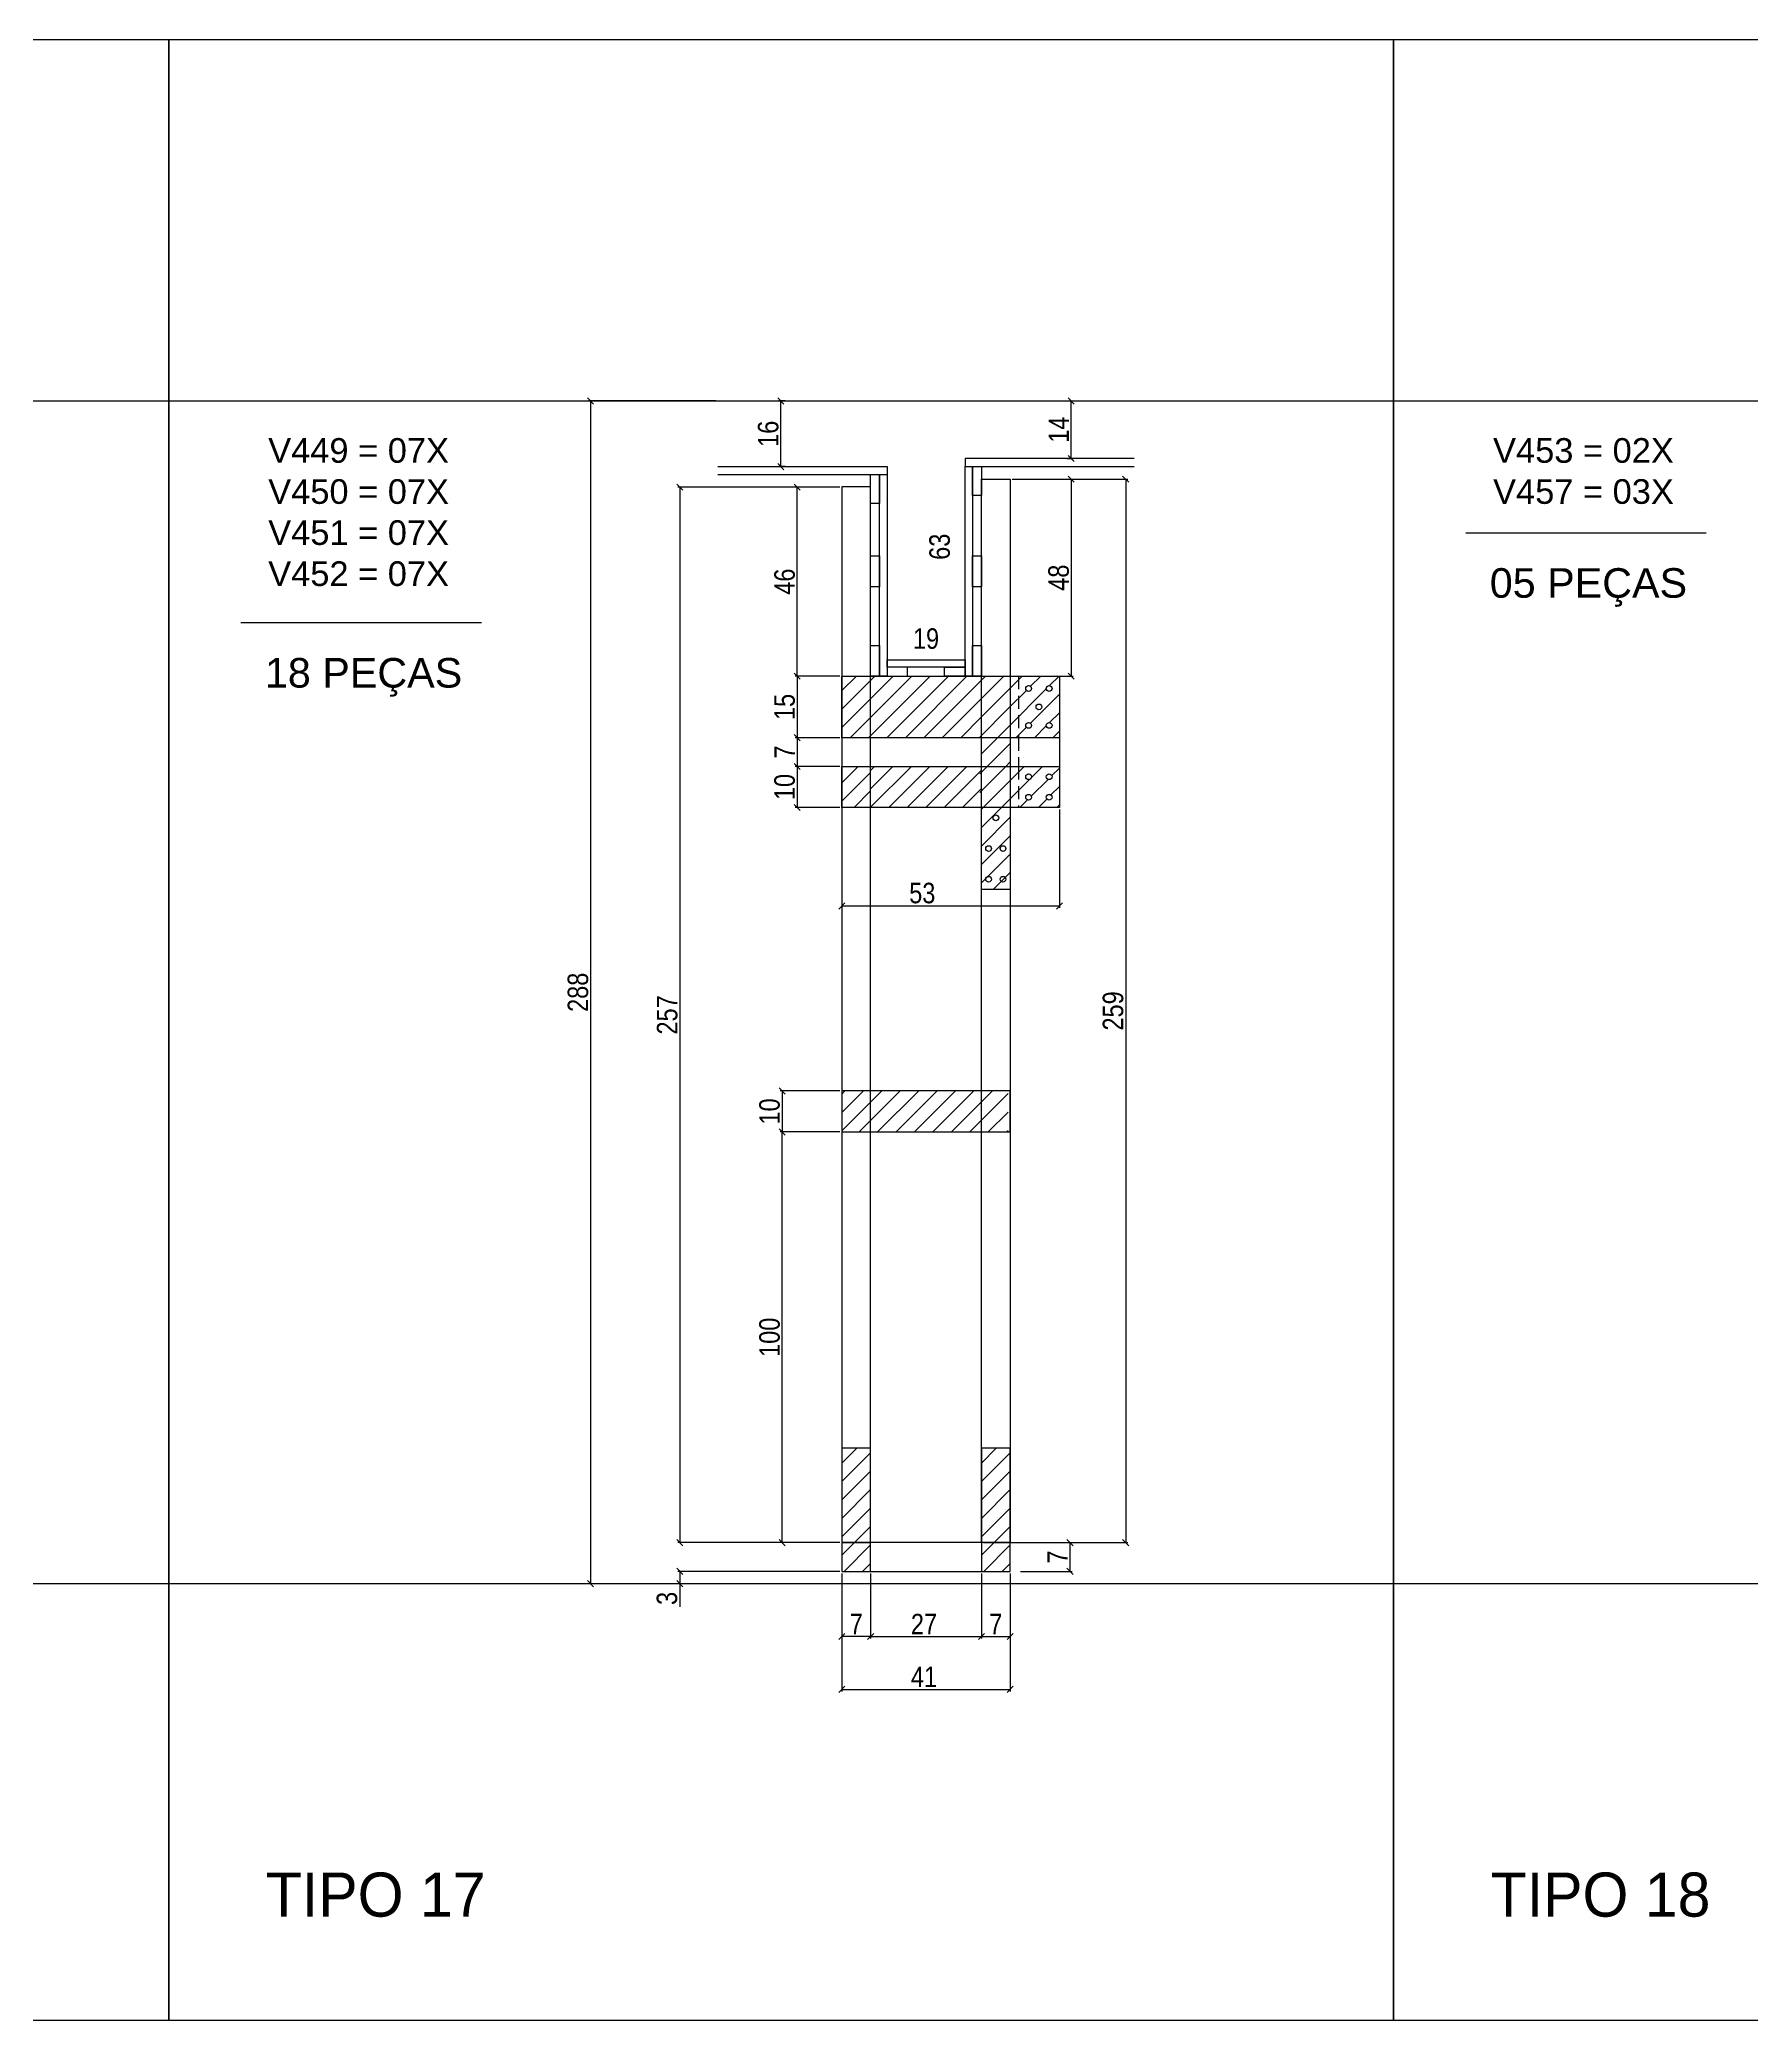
# Model space of a CAD drawing. Extents: x 17311 to 161354, y 153625 to 213544.
# Drawn here: x 20781 to 21615, y 207396 to 208361 of the extents above; entities that cross this region are included whole.
import ezdxf

# ---------------------------------------------------------------- set-up
doc = ezdxf.new("R2010")
doc.units = 0
doc.linetypes.add('DASHED2', pattern=[9.525, 6.35, -3.175])
doc.layers.get('0').update_dxf_attribs({"linetype": 'CONTINUOUS'})
doc.layers.get('DEFPOINTS').update_dxf_attribs({"linetype": 'CONTINUOUS'})
for name, color, linetype in [('8', 111, 'CONTINUOUS'), ('COTA', 241, 'CONTINUOUS'), ('detalhes', 4, 'CONTINUOUS'), ('HACHURA', 8, 'CONTINUOUS'), ('Painéis', 200, 'CONTINUOUS'), ('SARR_2.2x10', 60, 'CONTINUOUS'), ('SARR_7x7', 40, 'CONTINUOUS'), ('TIRAS REESCORAMENTO', 252, 'CONTINUOUS'), ('VIGAS', 3, 'CONTINUOUS')]:
    doc.layers.add(name, color=color, linetype=linetype)
doc.styles.add('COTA TECNICA 2X', font='techl___.ttf', dxfattribs={"height": 10})
doc.styles.add('R80-50', font='arial.ttf', dxfattribs={"height": 10})
doc.styles.add('ROMAS860', font='ROMAS860.SHX', dxfattribs={"height": 8.5})
doc.dimstyles.new('SECAO', dxfattribs={"dimscale": 0.333333, "dimtxt": 5, "dimasz": 9, "dimexe": 3, "dimexo": 3, "dimgap": 3, "dimtad": 1, "dimdec": 1, "dimlfac": 0.5, "dimzin": 12, "dimdsep": 46, "dimtxsty": 'COTA TECNICA 2X', "dimblk1": 'OBLIQUE', "dimblk2": 'OBLIQUE', "dimsah": 1, "dimcen": 0.9, "dimclrd": 4, "dimclre": 4, "dimclrt": 240, "dimadec": 1, "dimazin": 3, "dimtfac": 1, "dimtdec": 1, "dimtmove": 0, "dimatfit": 3, "dimfxl": 1, "dimtolj": 1, "dimtzin": 12, "dimarcsym": 0})
pattern_1 = [(45, (-4955.481, 10510.263), (-4.49012806, 4.49012806), [])]

# ---------------------------------------------------------------- blocks, each defined once
blk = doc.blocks.new('_Oblique')
at = {"color": 0, "linetype": 'ByBlock', "lineweight": -2}
blk.add_line((-0.5, -0.5), (0.5, 0.5), dxfattribs=at)
blk = doc.blocks.new('*D3230')
at = {"layer": 'DEFPOINTS', "color": 0, "transparency": 16777216}
for p in [(21172.12, 208143.12), (21093.16, 207629.04), (21172.12, 207629.04)]:
    blk.add_point(p, dxfattribs=at)
at = {"layer": 'detalhes', "color": 4, "lineweight": -2, "transparency": 16777216}
for p, q in [((21171.12, 208143.12), (21092.16, 208143.12)), ((21093.16, 208143.12), (21093.16, 207629.04)), ((21171.12, 207629.04), (21092.16, 207629.04))]:
    blk.add_line(p, q, dxfattribs=at)
at = {"layer": 'detalhes', "color": 4, "lineweight": -2, "transparency": 16777216, "xscale": 3, "yscale": 3, "zscale": 3}
for p, rotation in [((21093.16, 208143.12), 90), ((21093.16, 207629.04), 270)]:
    blk.add_blockref('_Oblique', p, dxfattribs=dict(at, rotation=rotation))
at = {"layer": 'detalhes', "color": 240, "transparency": 16777216, "insert": (21087.05, 207886.08), "char_height": 10, "attachment_point": 5, "rotation": 90, "style": 'COTA TECNICA 2X'}
blk.add_mtext('\\A1;257', dxfattribs=at)
blk = doc.blocks.new('*D3231')
at = {"layer": 'DEFPOINTS', "color": 0, "transparency": 16777216}
for p in [(21172.12, 207615.04), (21254.12, 207615.04), (21254.12, 207557.58)]:
    blk.add_point(p, dxfattribs=at)
at = {"layer": 'detalhes', "color": 4, "lineweight": -2, "transparency": 16777216}
for p, q in [((21172.12, 207614.04), (21172.12, 207556.58)), ((21254.12, 207614.04), (21254.12, 207556.58)), ((21172.12, 207557.58), (21254.12, 207557.58))]:
    blk.add_line(p, q, dxfattribs=at)
at = {"layer": 'detalhes', "color": 4, "lineweight": -2, "transparency": 16777216, "xscale": 3, "yscale": 3, "zscale": 3, "rotation": 180}
blk.add_blockref('_Oblique', (21172.12, 207557.58), dxfattribs=at)
at = {"layer": 'detalhes', "color": 4, "lineweight": -2, "transparency": 16777216, "xscale": 3, "yscale": 3, "zscale": 3}
blk.add_blockref('_Oblique', (21254.12, 207557.58), dxfattribs=at)
at = {"layer": 'detalhes', "color": 240, "transparency": 16777216, "insert": (21212.12, 207563.66), "char_height": 10, "attachment_point": 5, "style": 'COTA TECNICA 2X'}
blk.add_mtext('\\A1;41', dxfattribs=at)
blk = doc.blocks.new('*D3232')
at = {"layer": 'DEFPOINTS', "color": 0, "transparency": 16777216}
for p in [(21186.12, 207615.04), (21240.12, 207615.04), (21240.12, 207583.3)]:
    blk.add_point(p, dxfattribs=at)
at = {"layer": 'detalhes', "color": 4, "lineweight": -2, "transparency": 16777216}
for p, q in [((21186.12, 207614.04), (21186.12, 207582.3)), ((21240.12, 207614.04), (21240.12, 207582.3)), ((21186.12, 207583.3), (21240.12, 207583.3))]:
    blk.add_line(p, q, dxfattribs=at)
at = {"layer": 'detalhes', "color": 4, "lineweight": -2, "transparency": 16777216, "xscale": 3, "yscale": 3, "zscale": 3, "rotation": 180}
blk.add_blockref('_Oblique', (21186.12, 207583.3), dxfattribs=at)
at = {"layer": 'detalhes', "color": 4, "lineweight": -2, "transparency": 16777216, "xscale": 3, "yscale": 3, "zscale": 3}
blk.add_blockref('_Oblique', (21240.12, 207583.3), dxfattribs=at)
at = {"layer": 'detalhes', "color": 240, "transparency": 16777216, "insert": (21212.12, 207589.37), "char_height": 10, "attachment_point": 5, "style": 'COTA TECNICA 2X'}
blk.add_mtext('\\A1;27', dxfattribs=at)
blk = doc.blocks.new('*D3233')
at = {"layer": 'DEFPOINTS', "color": 0, "transparency": 16777216}
for p in [(21240.12, 207583.3), (21254.12, 207583.3), (21254.12, 207583.3)]:
    blk.add_point(p, dxfattribs=at)
at = {"layer": 'detalhes', "color": 4, "lineweight": -2, "transparency": 16777216}
blk.add_line((21240.12, 207583.3), (21254.12, 207583.3), dxfattribs=at)
at = {"layer": 'detalhes', "color": 4, "lineweight": -2, "transparency": 16777216, "xscale": 3, "yscale": 3, "zscale": 3, "rotation": 180}
blk.add_blockref('_Oblique', (21240.12, 207583.3), dxfattribs=at)
at = {"layer": 'detalhes', "color": 4, "lineweight": -2, "transparency": 16777216, "xscale": 3, "yscale": 3, "zscale": 3}
blk.add_blockref('_Oblique', (21254.12, 207583.3), dxfattribs=at)
at = {"layer": 'detalhes', "color": 240, "transparency": 16777216, "insert": (21247.12, 207589.37), "char_height": 10, "attachment_point": 5, "style": 'COTA TECNICA 2X'}
blk.add_mtext('\\A1;7', dxfattribs=at)
blk = doc.blocks.new('*D3234')
at = {"layer": 'DEFPOINTS', "color": 0, "transparency": 16777216}
for p in [(21172.12, 207583.3), (21172.12, 207583.3), (21186.12, 207583.3)]:
    blk.add_point(p, dxfattribs=at)
at = {"layer": 'detalhes', "color": 4, "lineweight": -2, "transparency": 16777216}
blk.add_line((21186.12, 207583.3), (21172.12, 207583.3), dxfattribs=at)
at = {"layer": 'detalhes', "color": 4, "lineweight": -2, "transparency": 16777216, "xscale": 3, "yscale": 3, "zscale": 3, "rotation": 180}
blk.add_blockref('_Oblique', (21172.12, 207583.3), dxfattribs=at)
at = {"layer": 'detalhes', "color": 4, "lineweight": -2, "transparency": 16777216, "xscale": 3, "yscale": 3, "zscale": 3}
blk.add_blockref('_Oblique', (21186.12, 207583.3), dxfattribs=at)
at = {"layer": 'detalhes', "color": 240, "transparency": 16777216, "insert": (21179.12, 207589.37), "char_height": 10, "attachment_point": 5, "style": 'COTA TECNICA 2X'}
blk.add_mtext('\\A1;7', dxfattribs=at)
blk = doc.blocks.new('*D3235')
at = {"layer": 'DEFPOINTS', "color": 0, "transparency": 16777216}
for p in [(21172.12, 207849.05), (21143.02, 207829.05), (21172.12, 207829.05)]:
    blk.add_point(p, dxfattribs=at)
at = {"layer": 'detalhes', "color": 4, "lineweight": -2, "transparency": 16777216}
for p, q in [((21171.12, 207849.05), (21142.02, 207849.05)), ((21143.02, 207849.05), (21143.02, 207829.05)), ((21171.12, 207829.05), (21142.02, 207829.05))]:
    blk.add_line(p, q, dxfattribs=at)
at = {"layer": 'detalhes', "color": 4, "lineweight": -2, "transparency": 16777216, "xscale": 3, "yscale": 3, "zscale": 3}
for p, rotation in [((21143.02, 207849.05), 90), ((21143.02, 207829.05), 270)]:
    blk.add_blockref('_Oblique', p, dxfattribs=dict(at, rotation=rotation))
at = {"layer": 'detalhes', "color": 240, "transparency": 16777216, "insert": (21136.92, 207839.05), "char_height": 10, "attachment_point": 5, "rotation": 90, "style": 'COTA TECNICA 2X'}
blk.add_mtext('\\A1;10', dxfattribs=at)
blk = doc.blocks.new('*D3236')
at = {"layer": 'DEFPOINTS', "color": 0, "transparency": 16777216}
for p in [(21150.35, 208143.12), (21172.12, 208143.12), (21172.12, 208051.08)]:
    blk.add_point(p, dxfattribs=at)
at = {"layer": 'detalhes', "color": 4, "lineweight": -2, "transparency": 16777216}
for p, q in [((21171.12, 208143.12), (21149.35, 208143.12)), ((21150.35, 208051.08), (21150.35, 208143.12)), ((21171.12, 208051.08), (21149.35, 208051.08))]:
    blk.add_line(p, q, dxfattribs=at)
at = {"layer": 'detalhes', "color": 4, "lineweight": -2, "transparency": 16777216, "xscale": 3, "yscale": 3, "zscale": 3}
for p, rotation in [((21150.35, 208143.12), 90), ((21150.35, 208051.08), 270)]:
    blk.add_blockref('_Oblique', p, dxfattribs=dict(at, rotation=rotation))
at = {"layer": 'detalhes', "color": 240, "transparency": 16777216, "insert": (21144.25, 208097.1), "char_height": 10, "attachment_point": 5, "rotation": 90, "style": 'COTA TECNICA 2X'}
blk.add_mtext('\\A1;46', dxfattribs=at)
blk = doc.blocks.new('*D3237')
at = {"layer": 'DEFPOINTS', "color": 0, "transparency": 16777216}
for p in [(21254.12, 208147.01), (21254.12, 208051.08), (21283.88, 208051.08)]:
    blk.add_point(p, dxfattribs=at)
at = {"layer": 'detalhes', "color": 4, "lineweight": -2, "transparency": 16777216}
for p, q in [((21255.12, 208147.01), (21284.88, 208147.01)), ((21283.88, 208147.01), (21283.88, 208051.08)), ((21255.12, 208051.08), (21284.88, 208051.08))]:
    blk.add_line(p, q, dxfattribs=at)
at = {"layer": 'detalhes', "color": 4, "lineweight": -2, "transparency": 16777216, "xscale": 3, "yscale": 3, "zscale": 3}
for p, rotation in [((21283.88, 208147.01), 90), ((21283.88, 208051.08), 270)]:
    blk.add_blockref('_Oblique', p, dxfattribs=dict(at, rotation=rotation))
at = {"layer": 'detalhes', "color": 240, "transparency": 16777216, "insert": (21277.78, 208099.04), "char_height": 10, "attachment_point": 5, "rotation": 90, "style": 'COTA TECNICA 2X'}
blk.add_mtext('\\A1;48', dxfattribs=at)
blk = doc.blocks.new('*D3238')
at = {"layer": 'DEFPOINTS', "color": 0, "transparency": 16777216}
for p in [(21111.64, 208185.13), (21049.66, 207609.04), (21172.12, 207609.04)]:
    blk.add_point(p, dxfattribs=at)
at = {"layer": 'detalhes', "color": 4, "lineweight": -2, "transparency": 16777216}
for p, q in [((21110.64, 208185.13), (21048.66, 208185.13)), ((21049.66, 208185.13), (21049.66, 207609.04)), ((21171.12, 207609.04), (21048.66, 207609.04))]:
    blk.add_line(p, q, dxfattribs=at)
at = {"layer": 'detalhes', "color": 4, "lineweight": -2, "transparency": 16777216, "xscale": 3, "yscale": 3, "zscale": 3}
for p, rotation in [((21049.66, 208185.13), 90), ((21049.66, 207609.04), 270)]:
    blk.add_blockref('_Oblique', p, dxfattribs=dict(at, rotation=rotation))
at = {"layer": 'detalhes', "color": 240, "transparency": 16777216, "insert": (21043.56, 207897.09), "char_height": 10, "attachment_point": 5, "rotation": 90, "style": 'COTA TECNICA 2X'}
blk.add_mtext('\\A1;288', dxfattribs=at)
blk = doc.blocks.new('*D3239')
at = {"layer": 'DEFPOINTS', "color": 0, "transparency": 16777216}
for p in [(21172.12, 207615.04), (21093.16, 207609.04), (21172.12, 207609.04)]:
    blk.add_point(p, dxfattribs=at)
at = {"layer": 'detalhes', "color": 4, "lineweight": -2, "transparency": 16777216}
for p, q in [((21171.12, 207615.04), (21092.16, 207615.04)), ((21093.16, 207615.04), (21093.16, 207609.04)), ((21171.12, 207609.04), (21092.16, 207609.04)), ((21093.16, 207609.04), (21093.16, 207597.71))]:
    blk.add_line(p, q, dxfattribs=at)
at = {"layer": 'detalhes', "color": 4, "lineweight": -2, "transparency": 16777216, "xscale": 3, "yscale": 3, "zscale": 3}
for p, rotation in [((21093.16, 207615.04), 90), ((21093.16, 207609.04), 270)]:
    blk.add_blockref('_Oblique', p, dxfattribs=dict(at, rotation=rotation))
at = {"layer": 'detalhes', "color": 240, "transparency": 16777216, "insert": (21086.94, 207601.87), "char_height": 10, "attachment_point": 5, "rotation": 90, "style": 'COTA TECNICA 2X'}
blk.add_mtext('\\A1;3', dxfattribs=at)
blk = doc.blocks.new('*D3240')
at = {"layer": 'DEFPOINTS', "color": 0, "transparency": 16777216}
for p in [(21219.16, 208185.13), (21226.01, 208185.13), (21219.16, 208059.08)]:
    blk.add_point(p, dxfattribs=at)
at = {"layer": 'detalhes', "color": 240, "transparency": 16777216, "insert": (21219.79, 208114.11), "char_height": 10, "attachment_point": 5, "rotation": 90, "style": 'COTA TECNICA 2X'}
blk.add_mtext('\\A1;63', dxfattribs=at)
blk = doc.blocks.new('*D3241')
at = {"layer": 'DEFPOINTS', "color": 0, "transparency": 16777216}
for p in [(21194.12, 208063.24), (21232.12, 208063.24), (21232.12, 208063.24)]:
    blk.add_point(p, dxfattribs=at)
at = {"layer": 'detalhes', "color": 240, "transparency": 16777216, "insert": (21213.12, 208069.32), "char_height": 10, "attachment_point": 5, "style": 'COTA TECNICA 2X'}
blk.add_mtext('\\A1;19', dxfattribs=at)
blk = doc.blocks.new('*D3242')
at = {"layer": 'DEFPOINTS', "color": 0, "transparency": 16777216}
for p in [(21143.02, 207829.05), (21172.12, 207829.05), (21171.12, 207629.04)]:
    blk.add_point(p, dxfattribs=at)
at = {"layer": 'detalhes', "color": 4, "lineweight": -2, "transparency": 16777216}
for p, q in [((21171.12, 207829.05), (21142.02, 207829.05)), ((21143.02, 207629.04), (21143.02, 207829.05)), ((21170.12, 207629.04), (21142.02, 207629.04))]:
    blk.add_line(p, q, dxfattribs=at)
at = {"layer": 'detalhes', "color": 4, "lineweight": -2, "transparency": 16777216, "xscale": 3, "yscale": 3, "zscale": 3}
for p, rotation in [((21143.02, 207829.05), 90), ((21143.02, 207629.04), 270)]:
    blk.add_blockref('_Oblique', p, dxfattribs=dict(at, rotation=rotation))
at = {"layer": 'detalhes', "color": 240, "transparency": 16777216, "insert": (21136.92, 207729.05), "char_height": 10, "attachment_point": 5, "rotation": 90, "style": 'COTA TECNICA 2X'}
blk.add_mtext('\\A1;100', dxfattribs=at)
blk = doc.blocks.new('*D3243')
at = {"layer": 'DEFPOINTS', "color": 0, "transparency": 16777216}
for p in [(21172.12, 208011.08), (21278.12, 207987.08), (21278.12, 207939.16)]:
    blk.add_point(p, dxfattribs=at)
at = {"layer": 'detalhes', "color": 4, "lineweight": -2, "transparency": 16777216}
for p, q in [((21172.12, 208010.08), (21172.12, 207938.16)), ((21278.12, 207986.08), (21278.12, 207938.16)), ((21172.12, 207939.16), (21278.12, 207939.16))]:
    blk.add_line(p, q, dxfattribs=at)
at = {"layer": 'detalhes', "color": 4, "lineweight": -2, "transparency": 16777216, "xscale": 3, "yscale": 3, "zscale": 3, "rotation": 180}
blk.add_blockref('_Oblique', (21172.12, 207939.16), dxfattribs=at)
at = {"layer": 'detalhes', "color": 4, "lineweight": -2, "transparency": 16777216, "xscale": 3, "yscale": 3, "zscale": 3}
blk.add_blockref('_Oblique', (21278.12, 207939.16), dxfattribs=at)
at = {"layer": 'detalhes', "color": 240, "transparency": 16777216, "insert": (21211.3, 207945.38), "char_height": 10, "attachment_point": 5, "style": 'COTA TECNICA 2X'}
blk.add_mtext('\\A1;53', dxfattribs=at)
blk = doc.blocks.new('*D3244')
at = {"layer": 'DEFPOINTS', "color": 0, "transparency": 16777216}
for p in [(21280.72, 208185.13), (21283.88, 208185.13), (21280.72, 208157.13)]:
    blk.add_point(p, dxfattribs=at)
at = {"layer": 'detalhes', "color": 4, "lineweight": -2, "transparency": 16777216}
for p, q in [((21281.72, 208185.13), (21284.88, 208185.13)), ((21283.88, 208157.13), (21283.88, 208185.13)), ((21281.72, 208157.13), (21284.88, 208157.13))]:
    blk.add_line(p, q, dxfattribs=at)
at = {"layer": 'detalhes', "color": 4, "lineweight": -2, "transparency": 16777216, "xscale": 3, "yscale": 3, "zscale": 3}
for p, rotation in [((21283.88, 208185.13), 90), ((21283.88, 208157.13), 270)]:
    blk.add_blockref('_Oblique', p, dxfattribs=dict(at, rotation=rotation))
at = {"layer": 'detalhes', "color": 240, "transparency": 16777216, "insert": (21277.8, 208171.13), "char_height": 10, "attachment_point": 5, "rotation": 90, "style": 'COTA TECNICA 2X'}
blk.add_mtext('\\A1;14', dxfattribs=at)
blk = doc.blocks.new('*D3245')
at = {"layer": 'DEFPOINTS', "color": 0, "transparency": 16777216}
for p in [(21255.12, 208147.01), (21255.12, 207629.04), (21310.42, 207629.04)]:
    blk.add_point(p, dxfattribs=at)
at = {"layer": 'detalhes', "color": 4, "lineweight": -2, "transparency": 16777216}
for p, q in [((21256.12, 208147.01), (21311.42, 208147.01)), ((21310.42, 208147.01), (21310.42, 207629.04)), ((21256.12, 207629.04), (21311.42, 207629.04))]:
    blk.add_line(p, q, dxfattribs=at)
at = {"layer": 'detalhes', "color": 4, "lineweight": -2, "transparency": 16777216, "xscale": 3, "yscale": 3, "zscale": 3}
for p, rotation in [((21310.42, 208147.01), 90), ((21310.42, 207629.04), 270)]:
    blk.add_blockref('_Oblique', p, dxfattribs=dict(at, rotation=rotation))
at = {"layer": 'detalhes', "color": 240, "transparency": 16777216, "insert": (21304.28, 207888.02), "char_height": 10, "attachment_point": 5, "rotation": 90, "style": 'COTA TECNICA 2X'}
blk.add_mtext('\\A1;259', dxfattribs=at)
blk = doc.blocks.new('*D3246')
at = {"layer": 'DEFPOINTS', "color": 0, "transparency": 16777216}
for p in [(21240.12, 207629.04), (21258.18, 207615.04), (21283.27, 207615.04)]:
    blk.add_point(p, dxfattribs=at)
at = {"layer": 'detalhes', "color": 4, "lineweight": -2, "transparency": 16777216}
for p, q in [((21241.12, 207629.04), (21284.27, 207629.04)), ((21283.27, 207629.04), (21283.27, 207615.04)), ((21259.18, 207615.04), (21284.27, 207615.04))]:
    blk.add_line(p, q, dxfattribs=at)
at = {"layer": 'detalhes', "color": 4, "lineweight": -2, "transparency": 16777216, "xscale": 3, "yscale": 3, "zscale": 3}
for p, rotation in [((21283.27, 207629.04), 90), ((21283.27, 207615.04), 270)]:
    blk.add_blockref('_Oblique', p, dxfattribs=dict(at, rotation=rotation))
at = {"layer": 'detalhes', "color": 240, "transparency": 16777216, "insert": (21277.2, 207622.04), "char_height": 10, "attachment_point": 5, "rotation": 90, "style": 'COTA TECNICA 2X'}
blk.add_mtext('\\A1;7', dxfattribs=at)
blk = doc.blocks.new('*D3247')
at = {"layer": 'DEFPOINTS', "color": 0, "transparency": 16777216}
for p in [(21172.12, 208051.08), (21150.35, 208021.08), (21172.12, 208021.08)]:
    blk.add_point(p, dxfattribs=at)
at = {"layer": 'detalhes', "color": 4, "lineweight": -2, "transparency": 16777216}
for p, q in [((21171.12, 208051.08), (21149.35, 208051.08)), ((21150.35, 208051.08), (21150.35, 208021.08)), ((21171.12, 208021.08), (21149.35, 208021.08))]:
    blk.add_line(p, q, dxfattribs=at)
at = {"layer": 'detalhes', "color": 4, "lineweight": -2, "transparency": 16777216, "xscale": 3, "yscale": 3, "zscale": 3}
for p, rotation in [((21150.35, 208051.08), 90), ((21150.35, 208021.08), 270)]:
    blk.add_blockref('_Oblique', p, dxfattribs=dict(at, rotation=rotation))
at = {"layer": 'detalhes', "color": 240, "transparency": 16777216, "insert": (21144.24, 208036.08), "char_height": 10, "attachment_point": 5, "rotation": 90, "style": 'COTA TECNICA 2X'}
blk.add_mtext('\\A1;15', dxfattribs=at)
blk = doc.blocks.new('*D3248')
at = {"layer": 'DEFPOINTS', "color": 0, "transparency": 16777216}
for p in [(21172.12, 208007.08), (21150.35, 207987.08), (21172.12, 207987.08)]:
    blk.add_point(p, dxfattribs=at)
at = {"layer": 'detalhes', "color": 4, "lineweight": -2, "transparency": 16777216}
for p, q in [((21171.12, 208007.08), (21149.35, 208007.08)), ((21150.35, 208007.08), (21150.35, 207987.08)), ((21171.12, 207987.08), (21149.35, 207987.08))]:
    blk.add_line(p, q, dxfattribs=at)
at = {"layer": 'detalhes', "color": 4, "lineweight": -2, "transparency": 16777216, "xscale": 3, "yscale": 3, "zscale": 3}
for p, rotation in [((21150.35, 208007.08), 90), ((21150.35, 207987.08), 270)]:
    blk.add_blockref('_Oblique', p, dxfattribs=dict(at, rotation=rotation))
at = {"layer": 'detalhes', "color": 240, "transparency": 16777216, "insert": (21144.25, 207997.08), "char_height": 10, "attachment_point": 5, "rotation": 90, "style": 'COTA TECNICA 2X'}
blk.add_mtext('\\A1;10', dxfattribs=at)
blk = doc.blocks.new('*D3249')
at = {"layer": 'DEFPOINTS', "color": 0, "transparency": 16777216}
for p in [(21172.12, 208021.08), (21150.35, 208007.08), (21172.12, 208007.08)]:
    blk.add_point(p, dxfattribs=at)
at = {"layer": 'detalhes', "color": 4, "lineweight": -2, "transparency": 16777216}
for p, q in [((21171.12, 208021.08), (21149.35, 208021.08)), ((21150.35, 208021.08), (21150.35, 208007.08)), ((21171.12, 208007.08), (21149.35, 208007.08))]:
    blk.add_line(p, q, dxfattribs=at)
at = {"layer": 'detalhes', "color": 4, "lineweight": -2, "transparency": 16777216, "xscale": 3, "yscale": 3, "zscale": 3}
for p, rotation in [((21150.35, 208021.08), 90), ((21150.35, 208007.08), 270)]:
    blk.add_blockref('_Oblique', p, dxfattribs=dict(at, rotation=rotation))
at = {"layer": 'detalhes', "color": 240, "transparency": 16777216, "insert": (21144.28, 208014.08), "char_height": 10, "attachment_point": 5, "rotation": 90, "style": 'COTA TECNICA 2X'}
blk.add_mtext('\\A1;7', dxfattribs=at)
blk = doc.blocks.new('*D3250')
at = {"layer": 'DEFPOINTS', "color": 0, "transparency": 16777216}
for p in [(21142.37, 208185.13), (21145.52, 208185.13), (21145.52, 208153.13)]:
    blk.add_point(p, dxfattribs=at)
at = {"layer": 'detalhes', "color": 4, "lineweight": -2, "transparency": 16777216}
for p, q in [((21144.52, 208185.13), (21141.37, 208185.13)), ((21142.37, 208153.13), (21142.37, 208185.13)), ((21144.52, 208153.13), (21141.37, 208153.13))]:
    blk.add_line(p, q, dxfattribs=at)
at = {"layer": 'detalhes', "color": 4, "lineweight": -2, "transparency": 16777216, "xscale": 3, "yscale": 3, "zscale": 3}
for p, rotation in [((21142.37, 208185.13), 90), ((21142.37, 208153.13), 270)]:
    blk.add_blockref('_Oblique', p, dxfattribs=dict(at, rotation=rotation))
at = {"layer": 'detalhes', "color": 240, "transparency": 16777216, "insert": (21136.27, 208169.13), "char_height": 10, "attachment_point": 5, "rotation": 90, "style": 'COTA TECNICA 2X'}
blk.add_mtext('\\A1;16', dxfattribs=at)

msp = doc.modelspace()

# ---------------------------------------------------------------- hatches: boundary and pattern name
at = {"layer": 'COTA'}
h = msp.add_hatch(dxfattribs=at)
h.set_pattern_fill('ANSI31', color=256, scale=2, style=0)
h.set_pattern_definition(pattern_1)
h.paths.add_polyline_path([(21240.12, 208051.08), (21172.12, 208051.08), (21172.12, 208021.08), (21240.12, 208021.08)])
h = msp.add_hatch(dxfattribs=at)
h.set_pattern_fill('ANSI31', color=256, scale=2, style=0)
h.set_pattern_definition(pattern_1)
h.paths.add_polyline_path([(21253.32, 208051.08), (21239.32, 208051.08), (21239.32, 208021.08), (21253.32, 208021.08)])
h = msp.add_hatch(dxfattribs=at)
h.set_pattern_fill('ANSI31', color=256, scale=2, style=0)
h.set_pattern_definition(pattern_1)
h.paths.add_polyline_path([(21278.12, 208051.08), (21253.32, 208051.08), (21253.32, 208021.08), (21278.12, 208021.08)])
h.paths.add_polyline_path([(21264.52, 208027.08, -1), (21261.72, 208027.08, -1)], flags=16)
h.paths.add_polyline_path([(21266.72, 208036.08, -1), (21269.52, 208036.08, -1)], flags=16)
h.paths.add_polyline_path([(21261.72, 208045.08, -1), (21264.52, 208045.08, -1)], flags=16)
h.paths.add_polyline_path([(21274.52, 208027.08, -1), (21271.72, 208027.08, -1)], flags=16)
h.paths.add_polyline_path([(21271.72, 208045.08, -1), (21274.52, 208045.08, -1)], flags=16)
h = msp.add_hatch(dxfattribs=at)
h.set_pattern_fill('ANSI31', color=256, scale=2, style=0)
h.set_pattern_definition(pattern_1)
h.paths.add_polyline_path([(21240.12, 208021.08), (21240.12, 208007.08), (21254.12, 208007.08), (21254.12, 208021.08)])
h = msp.add_hatch(dxfattribs=at)
h.set_pattern_fill('ANSI31', color=256, scale=2, style=0)
h.set_pattern_definition(pattern_1)
h.paths.add_polyline_path([(21186.12, 208007.08), (21172.12, 208007.08), (21172.12, 207987.08), (21186.12, 207987.08)])
h = msp.add_hatch(dxfattribs=at)
h.set_pattern_fill('ANSI31', color=256, scale=2, style=0)
h.set_pattern_definition([(45, (-4965.481, 10510.263), (-4.49012806, 4.49012806), [])])
h.paths.add_polyline_path([(21240.12, 208007.08), (21186.12, 208007.08), (21186.12, 207987.08), (21240.12, 207987.08)])
h = msp.add_hatch(dxfattribs=at)
h.set_pattern_fill('ANSI31', color=256, scale=2, style=0)
h.set_pattern_definition(pattern_1)
h.paths.add_polyline_path([(21253.32, 208007.08), (21239.32, 208007.08), (21239.32, 207987.08), (21253.32, 207987.08)])
h = msp.add_hatch(dxfattribs=at)
h.set_pattern_fill('ANSI31', color=256, scale=2, style=0)
h.set_pattern_definition(pattern_1)
h.paths.add_polyline_path([(21278.12, 208007.08), (21253.32, 208007.08), (21253.32, 207987.08), (21278.12, 207987.08)])
h.paths.add_polyline_path([(21261.72, 208002.08, -1), (21264.52, 208002.08, -1)], flags=16)
h.paths.add_polyline_path([(21264.52, 207992.08, -1), (21261.72, 207992.08, -1)], flags=16)
h.paths.add_polyline_path([(21271.72, 208002.08, -1), (21274.52, 208002.08, -1)], flags=16)
h.paths.add_polyline_path([(21274.52, 207992.08, -1), (21271.72, 207992.08, -1)], flags=16)
h = msp.add_hatch(dxfattribs=at)
h.set_pattern_fill('ANSI31', color=256, scale=2, style=0)
h.set_pattern_definition(pattern_1)
h.paths.add_polyline_path([(21240.12, 207947.14), (21254.12, 207947.14), (21254.12, 207987.08), (21240.12, 207987.08)])
h = msp.add_hatch(dxfattribs=at)
h.set_pattern_fill('ANSI31', color=256, scale=2, style=0)
h.set_pattern_definition([(45, (-4955.481, 10556.263), (-4.49012806, 4.49012806), [])])
h.paths.add_polyline_path([(21253.12, 207849.05), (21172.12, 207849.05), (21172.12, 207829.05), (21253.12, 207829.05)])
h = msp.add_hatch(dxfattribs=at)
h.set_pattern_fill('ANSI31', color=256, scale=2, style=0)
h.set_pattern_definition([(45, (1327.9043, 201805.848), (-4.490128, 4.490128), [])])
h.paths.add_polyline_path([(21172.12, 207615.04), (21186.12, 207615.04), (21186.12, 207675.04), (21172.12, 207675.04)])
h = msp.add_hatch(dxfattribs=at)
h.set_pattern_fill('ANSI31', color=256, scale=2, style=0)
h.set_pattern_definition([(45, (1395.9043, 201805.848), (-4.490128, 4.490128), [])])
h.paths.add_polyline_path([(21240.12, 207615.04), (21254.12, 207615.04), (21254.12, 207675.04), (21240.12, 207675.04)])

# ---------------------------------------------------------------- linework, layer by layer
at = {"linetype": 'Continuous'}
msp.add_line((21278.12, 208021.08), (21278.12, 208007.08), dxfattribs=at)
msp.add_line((21254.12, 207947.14), (21240.12, 207947.14))
msp.add_lwpolyline([(21194.12, 207615.04), (21254.12, 207615.04), (21254.12, 207629.04), (21172.12, 207629.04), (21172.12, 207615.04), (21194.12, 207615.04)], dxfattribs=at)
for centre in [(21263.12, 208045.08), (21273.12, 208045.08), (21268.12, 208036.08), (21263.12, 208027.08), (21273.12, 208027.08), (21263.12, 208002.08), (21273.12, 208002.08), (21263.12, 207992.08), (21273.12, 207992.08), (21247.12, 207982.08), (21243.62, 207967.11), (21250.62, 207967.11), (21243.62, 207952.14), (21250.62, 207952.14)]:
    msp.add_circle(centre, 1.4)
at = {"layer": '8', "color": 5, "linetype": 'Continuous'}
msp.add_lwpolyline([(22037.78, 207396.34), (21440.97, 207396.34), (21440.97, 208361.12), (22037.78, 208361.12)], close=True, dxfattribs=at)
at = {"layer": 'COTA', "linetype": 'DASHED2'}
for p, q in [((21258.12, 208051.08), (21258.12, 208021.08)), ((21258.12, 208021.08), (21258.12, 208007.08)), ((21258.12, 208007.08), (21258.12, 207987.08))]:
    msp.add_line(p, q, dxfattribs=at)
at = {"layer": 'HACHURA', "color": 7}
for p, q in [((21476.12, 208120.96), (21593.27, 208120.96)), ((20879.31, 208077.2), (20996.46, 208077.2))]:
    msp.add_line(p, q, dxfattribs=at)
at = {"layer": 'Painéis'}
msp.add_lwpolyline([(21172.12, 207829.05), (21254.12, 207829.05), (21254.12, 207849.05), (21172.12, 207849.05), (21172.12, 207829.05)], dxfattribs=at)
for points in [[(21172.12, 207615.04), (21186.12, 207615.04), (21186.12, 207675.04), (21172.12, 207675.04)], [(21240.12, 207615.04), (21254.12, 207615.04), (21254.12, 207675.04), (21240.12, 207675.04)]]:
    msp.add_lwpolyline(points, close=True, dxfattribs=at)
at = {"layer": 'SARR_2.2x10', "linetype": 'Continuous'}
for points in [[(21278.12, 208021.08), (21172.12, 208021.08), (21172.12, 208051.08), (21278.12, 208051.08)], [(21278.12, 207987.08), (21172.12, 207987.08), (21172.12, 208007.08), (21278.12, 208007.08)]]:
    msp.add_lwpolyline(points, close=True, dxfattribs=at)
at = {"layer": 'SARR_7x7', "linetype": 'Continuous'}
for points in [[(21172.12, 207629.04), (21186.12, 207629.04), (21186.12, 208143.22), (21172.12, 208143.22)], [(21254.12, 207629.04), (21240.12, 207629.04), (21240.12, 208147.01), (21254.12, 208147.01)]]:
    msp.add_lwpolyline(points, close=True, dxfattribs=at)
at = {"layer": 'TIRAS REESCORAMENTO', "linetype": 'ByBlock'}
for p, q in [((22634.59, 208185.04), (17860.1, 208185.04)), ((21111.64, 208185.13), (21315.09, 208185.13)), ((21232.12, 208153.13), (21314.6, 208153.13)), ((22634.59, 207609.04), (17860.1, 207609.04))]:
    msp.add_line(p, q, dxfattribs=at)
for points in [[(21111.64, 208153.13), (21194.12, 208153.13), (21194.12, 208149.13), (21111.64, 208149.13)], [(21314.6, 208157.13), (21232.12, 208157.13), (21232.12, 208153.13), (21314.6, 208153.13)], [(21235.72, 208051.08), (21232.12, 208051.08), (21232.12, 208153.13), (21235.72, 208153.13), (21235.72, 208051.08)], [(21194.12, 208051.08), (21190.52, 208051.08), (21190.52, 208149.22), (21194.12, 208149.22), (21194.12, 208051.08)]]:
    msp.add_lwpolyline(points, dxfattribs=at)
for points in [[(21235.72, 208153.13), (21240.12, 208153.13), (21240.12, 208139.13), (21235.72, 208139.13)], [(21186.12, 208149.22), (21190.52, 208149.22), (21190.52, 208135.22), (21186.12, 208135.22)], [(21186.12, 208109.61), (21190.52, 208109.61), (21190.52, 208094.61), (21186.12, 208094.61)], [(21235.72, 208109.61), (21240.12, 208109.61), (21240.12, 208094.61), (21235.72, 208094.61)], [(21186.12, 208066.08), (21190.52, 208066.08), (21190.52, 208051.08), (21186.12, 208051.08)], [(21235.72, 208066.08), (21240.12, 208066.08), (21240.12, 208051.08), (21235.72, 208051.08)], [(21232.12, 208055.48), (21194.12, 208055.48), (21194.12, 208059.08), (21232.12, 208059.08)], [(21204.12, 208051.08), (21204.12, 208055.48), (21194.12, 208055.48), (21194.12, 208051.08)], [(21222.09, 208051.08), (21222.09, 208055.48), (21232.12, 208055.48), (21232.12, 208051.08)]]:
    msp.add_lwpolyline(points, close=True, dxfattribs=at)
at = {"layer": 'VIGAS', "color": 5}
for points in [[(20844.16, 207396.34), (20247.34, 207396.34), (20247.34, 208361.12), (20844.16, 208361.12)], [(21440.97, 207396.34), (20844.16, 207396.34), (20844.16, 208361.12), (21440.97, 208361.12)]]:
    msp.add_lwpolyline(points, close=True, dxfattribs=at)

# ---------------------------------------------------------------- texts
at = {"linetype": 'Continuous', "style": 'ROMAS860'}
for s, p in [('TIPO 17', (20891.44, 207446.85)), ('TIPO 18', (21488.25, 207446.85))]:
    msp.add_text(s, height=21.505, dxfattribs=at).set_placement(p)
at = {"layer": 'VIGAS', "color": 7, "attachment_point": 1, "style": 'R80-50'}
for s, width, insert, char_height in [('V449 = 07X\\PV450 = 07X\\PV451 = 07X\\PV452 = 07X', 124.324, (20892.61, 208167.01), 12), ('V453 = 02X\\PV457 = 03X', 124.324, (21489.42, 208167.01), 12), ('05 PEÇAS', 162.221, (21487.8, 208103.67), 14.4), ('18 PEÇAS', 162.221, (20890.99, 208059.91), 14.4)]:
    msp.add_mtext_dynamic_manual_height_columns(s, width=width, gutter_width=50, heights=[0], dxfattribs=dict(at, insert=insert, char_height=char_height))

# ---------------------------------------------------------------- dimensions: what is measured, and where the dimension line sits
at = {"layer": 'detalhes', "color": 3}
for base, p1, p2, picture, middle in [((21049.66, 207609.04), (21111.64, 208185.13), (21172.12, 207609.04), '*D3238', (21043.56, 207897.09)), ((21142.37, 208185.13), (21145.52, 208153.13), (21145.52, 208185.13), '*D3250', (21136.27, 208169.13)), ((21283.88, 208185.13), (21280.72, 208157.13), (21280.72, 208185.13), '*D3244', (21277.8, 208171.13)), ((21093.16, 207629.04), (21172.12, 208143.12), (21172.12, 207629.04), '*D3230', (21087.05, 207886.08)), ((21150.35, 208143.12), (21172.12, 208051.08), (21172.12, 208143.12), '*D3236', (21144.25, 208097.1)), ((21283.88, 208051.08), (21254.12, 208147.01), (21254.12, 208051.08), '*D3237', (21277.78, 208099.04)), ((21310.42, 207629.04), (21255.12, 208147.01), (21255.12, 207629.04), '*D3245', (21304.28, 207888.02)), ((21150.35, 208021.08), (21172.12, 208051.08), (21172.12, 208021.08), '*D3247', (21144.24, 208036.08)), ((21150.35, 208007.08), (21172.12, 208021.08), (21172.12, 208007.08), '*D3249', (21144.28, 208014.08)), ((21150.35, 207987.08), (21172.12, 208007.08), (21172.12, 207987.08), '*D3248', (21144.25, 207997.08)), ((21143.02, 207829.05), (21172.12, 207849.05), (21172.12, 207829.05), '*D3235', (21136.92, 207839.05)), ((21143.02, 207829.05), (21171.12, 207629.04), (21172.12, 207829.05), '*D3242', (21136.92, 207729.05)), ((21283.27, 207615.04), (21240.12, 207629.04), (21258.18, 207615.04), '*D3246', (21277.2, 207622.04)), ((21093.16, 207609.04), (21172.12, 207615.04), (21172.12, 207609.04), '*D3239', (21086.94, 207601.87))]:
    dim = msp.add_linear_dim(base=base, p1=p1, p2=p2, angle=90, dimstyle='SECAO', dxfattribs=at)
    dim.commit()
    dim.dimension.update_dxf_attribs({"geometry": picture, "text_midpoint": middle})
dim = msp.add_linear_dim(base=(21226.01, 208185.13), p1=(21219.16, 208059.08), p2=(21219.16, 208185.13), angle=90, dimstyle='SECAO', override={"dimse1": 1, "dimse2": 1, "dimsd1": 1, "dimsd2": 1}, dxfattribs=at)
dim.commit()
dim.dimension.update_dxf_attribs({"geometry": '*D3240', "text_midpoint": (21226.01, 208114.11), "dimtype": 160})
dim = msp.add_linear_dim(base=(21232.12, 208063.24), p1=(21194.12, 208063.24), p2=(21232.12, 208063.24), dimstyle='SECAO', override={"dimse1": 1, "dimse2": 1, "dimsd1": 1, "dimsd2": 1}, dxfattribs=at)
dim.commit()
dim.dimension.update_dxf_attribs({"geometry": '*D3241', "text_midpoint": (21213.12, 208069.32)})
for base, p1, p2, picture, middle in [((21278.12, 207939.16), (21172.12, 208011.08), (21278.12, 207987.08), '*D3243', (21211.3, 207939.16)), ((21254.12, 207557.58), (21172.12, 207615.04), (21254.12, 207615.04), '*D3231', (21212.12, 207557.58)), ((21240.12, 207583.3), (21186.12, 207615.04), (21240.12, 207615.04), '*D3232', (21212.12, 207583.3)), ((21254.12, 207583.3), (21240.12, 207583.3), (21254.12, 207583.3), '*D3233', (21247.12, 207583.3))]:
    dim = msp.add_linear_dim(base=base, p1=p1, p2=p2, dimstyle='SECAO', dxfattribs=at)
    dim.commit()
    dim.dimension.update_dxf_attribs({"geometry": picture, "text_midpoint": middle, "dimtype": 160})
dim = msp.add_linear_dim(base=(21172.12, 207583.3), p1=(21186.12, 207583.3), p2=(21172.12, 207583.3), dimstyle='SECAO', dxfattribs=at)
dim.commit()
dim.dimension.update_dxf_attribs({"geometry": '*D3234', "text_midpoint": (21179.12, 207589.37)})

doc.saveas('drawing.dxf')
